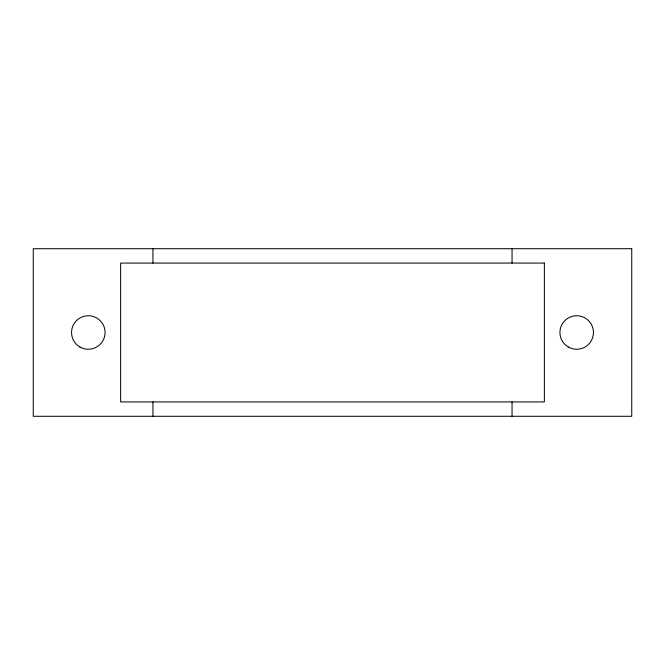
<?xml version="1.0" encoding="UTF-8"?>
<svg xmlns="http://www.w3.org/2000/svg" width="665" height="665" viewBox="0 0 665 665"><rect width="100%" height="100%" fill="white"/><g stroke="black" fill="none" stroke-linecap="round" stroke-linejoin="round"><path stroke-width="1" d="M512.05 248.71L512.05 263.074M512.05 401.926L512.05 416.29M152.95 248.71L152.95 263.074M152.95 401.926L152.95 416.29M631.75 248.71L33.25 248.71L33.25 416.29L631.75 416.29L631.75 248.71M544.369 263.074L120.631 263.074L120.631 401.926L544.369 401.926L544.369 263.074M79.933 347.014A16.758 16.758 0 0 0 105.07 332.5A16.758 16.758 0 0 0 79.933 317.986A16.758 16.758 0 0 0 79.933 347.014M568.309 347.014A16.758 16.758 0 0 0 593.446 332.5A16.758 16.758 0 0 0 568.309 317.986A16.758 16.758 0 0 0 568.309 347.014"/></g></svg>
